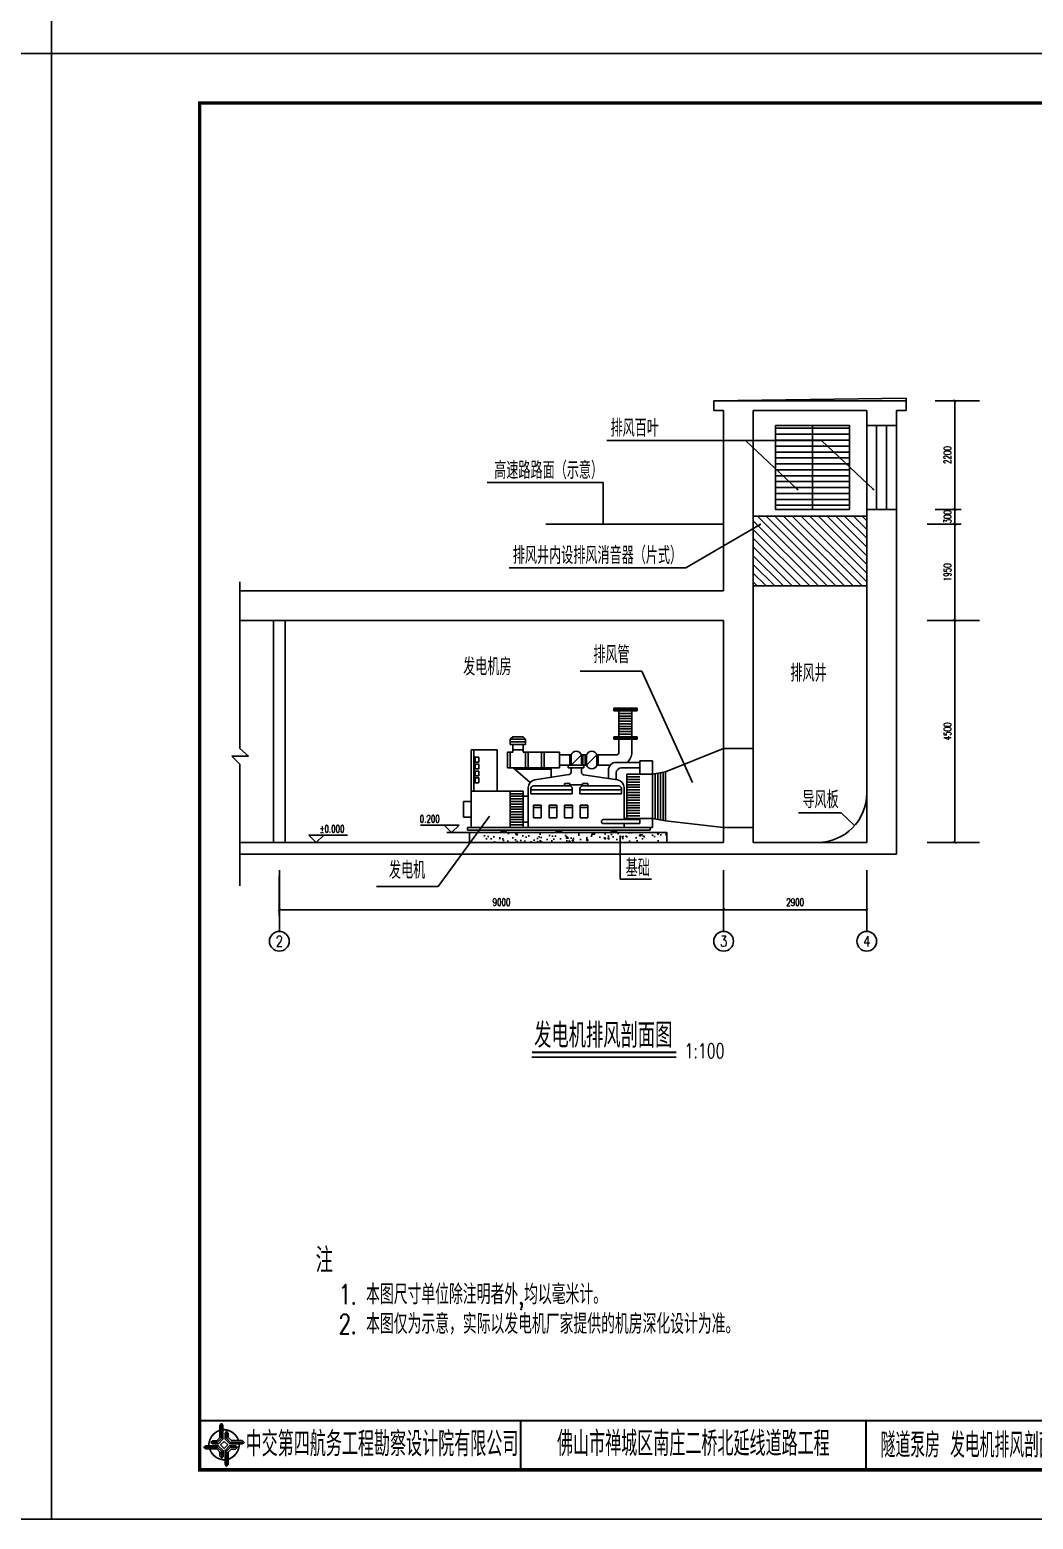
# Model space of a CAD drawing. Header units: millimetres. Extents: x 210068 to 672068, y -299976 to -107099.
# Drawn here: x 335626 to 355953, y -294192 to -264009 of the extents above; entities that cross this region are included whole.
import ezdxf
from ezdxf.enums import TextEntityAlignment as Align

# ---------------------------------------------------------------- set-up
doc = ezdxf.new("R2010")
doc.units = ezdxf.units.MM
doc.header["$LTSCALE"] = 1000
doc.header["$MEASUREMENT"] = 0
for name, color, linetype in [('1', 1, 'Continuous'), ('AXIS', 6, 'Continuous'), ('AXIS_TEXT', 7, 'Continuous'), ('DIM_ELEV', 3, 'Continuous'), ('DIM_LEAD', 3, 'Continuous'), ('E-SYST-DIM', 3, 'Continuous'), ('E-TEXT-PLAN', 7, 'Continuous'), ('electrical text', 3, 'Continuous'), ('PUB_DIM', 3, 'Continuous'), ('PUB_TEXT', 7, 'Continuous'), ('WALL', 9, 'Continuous'), ('WINDOW', 4, 'Continuous'), ('图框', 7, 'Continuous'), ('文字', 7, 'Continuous'), ('电气设备布置', 4, 'Continuous'), ('设备', 201, 'Continuous')]:
    doc.layers.add(name, color=color, linetype=linetype)
doc.styles.add('_TCH_AXIS', font='COMPLEX', dxfattribs={"bigfont": 'GBCBIG'})
doc.styles.add('_TCH_DIM', font='SIMPLEX', dxfattribs={"width": 0.8, "height": 3.5, "bigfont": 'HZTXT'})
doc.styles.add('COMPLEX', font='COMPLEX')
doc.styles.add('DIM_FONT', font='SIMPLEX', dxfattribs={"width": 0.7, "bigfont": 'GBCBIG'})
doc.styles.get("Standard").update_dxf_attribs({"font": 'simplex1.shx', "width": 0.7, "bigfont": 'HZTXT.shx'})
doc.styles.add('四航院', font='simplex1.shx', dxfattribs={"width": 0.7, "height": 3.5, "bigfont": 'HZTXT.shx'})
doc.dimstyles.new('DIMN50', dxfattribs={"dimscale": 0.5, "dimtxt": 300, "dimasz": 100, "dimexe": 250, "dimexo": 300, "dimgap": 150, "dimtad": 1, "dimdec": 0, "dimzin": 0, "dimdsep": 46, "dimtxsty": 'DIM_FONT', "dimblk": 'ARCHTICK', "dimcen": 0.09, "dimclrt": 7, "dimazin": 2, "dimtfac": 1, "dimtdec": 0, "dimtix": 1, "dimtmove": 2, "dimatfit": 3, "dimldrblk": 'ARCHTICK', "dimfxl": 0, "dimtolj": 1, "dimtzin": 0, "dimarcsym": 0})

# ---------------------------------------------------------------- blocks, each defined once
blk = doc.blocks.new('tb')
at = {"lineweight": -3}
h = blk.add_hatch(color=256, dxfattribs=at)
h.paths.add_polyline_path([(-1.23, -0.13), (-3.78, -0.14), (-4.14, -0.41), (-1.4, -0.44), (-0.56, -1.24), (-0.54, -2.62), (-0.27, -2.2), (-0.26, -1.06)])
h.paths.add_polyline_path([(0.13, -1.08), (0.14, -3.86), (0.41, -4.26), (0.44, -1.24), (1.25, -0.43), (2.66, -0.43), (2.26, -0.16), (1.07, -0.15)])
h.paths.add_polyline_path([(1.08, 0.3), (3.62, 0.3), (4.02, 0.56), (1.25, 0.57), (0.43, 1.39), (0.43, 2.8), (0.16, 2.41), (0.15, 1.24)])
h.paths.add_polyline_path([(-0.28, 1.21), (-0.28, 3.99), (-0.56, 4.39), (-0.57, 1.41), (-1.38, 0.6), (-2.74, 0.56), (-2.33, 0.3), (-1.2, 0.29)])
for p, q in [((-0.56, 4.39), (-0.57, 1.41)), ((-1.38, 0.6), (-2.74, 0.56)), ((-0.57, 1.41), (-1.38, 0.6)), ((0.43, 2.8), (0.43, 1.39)), ((0.43, 1.39), (1.25, 0.57)), ((1.25, 0.57), (4.02, 0.56)), ((-4.14, -0.41), (-1.4, -0.44)), ((-1.4, -0.44), (-0.56, -1.24)), ((-0.56, -1.24), (-0.54, -2.62)), ((0.41, -4.26), (0.44, -1.24)), ((0.44, -1.24), (1.25, -0.43)), ((1.25, -0.43), (2.66, -0.43))]:
    blk.add_line(p, q, dxfattribs=at)
at = {"lineweight": -3, "const_width": 0.35, "flags": 128}
for points in [[(-0.9, 3.02, 0.324167), (-3.16, -0.14)], [(2.88, 0.92, 0.324403), (-0.24, 3.15)], [(0.75, -2.86, 0.325418), (3.02, 0.26)], [(-2.98, -0.76, 0.322976), (0.14, -2.98)]]:
    blk.add_lwpolyline(points, format="xyb", dxfattribs=at)
at = {"lineweight": -3, "flags": 128}
for points in [[(-0.9, 3.99), (-0.9, 1.58), (-1.53, 0.91), (-2.34, 0.91), (-2.74, 0.56), (-2.33, 0.3), (-1.2, 0.29), (-0.28, 1.21), (-0.28, 3.99), (-0.56, 4.39)], [(-0.04, 0.77), (0.68, 0.04), (-0.04, -0.69), (-0.77, 0.05)], [(3.62, 0.92), (1.43, 0.92), (0.77, 1.54), (0.77, 2.38), (0.43, 2.8), (0.16, 2.41), (0.15, 1.24), (1.08, 0.3), (3.62, 0.3), (4.02, 0.56)], [(-3.73, -0.76), (-1.54, -0.76), (-0.89, -1.39), (-0.89, -2.21), (-0.54, -2.62), (-0.27, -2.2), (-0.26, -1.06), (-1.23, -0.13), (-3.78, -0.14), (-4.14, -0.41)], [(0.75, -3.85), (0.75, -1.43), (1.4, -0.78), (2.26, -0.78), (2.66, -0.43), (2.26, -0.16), (1.07, -0.15), (0.13, -1.08), (0.14, -3.86), (0.41, -4.26)]]:
    blk.add_lwpolyline(points, close=True, dxfattribs=at)
blk = doc.blocks.new('series')
at = {"width": 0.75}
for tag, height, p in [('页码', 4, (-35, -19)), ('图名', 5, (-220, -282)), ('图号', 5, (-20, -282))]:
    blk.add_attdef(tag, text='', height=height, dxfattribs=at).set_placement(p, align=Align.MIDDLE_CENTER)
blk = doc.blocks.new('_ArchTick')
at = {"color": 0, "linetype": 'ByBlock', "const_width": 0.4}
blk.add_lwpolyline([(-0.5, -0.5), (0.5, 0.5)], dxfattribs=at)
blk = doc.blocks.new('*D118')
at = {"layer": 'Defpoints', "color": 0}
for p in [(353819, -271528), (354366, -271528), (353819, -273728)]:
    blk.add_point(p, dxfattribs=at)
at = {"layer": 'PUB_DIM', "color": 0, "lineweight": -2}
for p, q in [((353969, -271528), (354491, -271528)), ((354366, -273728), (354366, -271528)), ((353969, -273728), (354491, -273728))]:
    blk.add_line(p, q, dxfattribs=at)
at = {"layer": 'PUB_DIM', "color": 0, "lineweight": -2, "xscale": 50, "yscale": 50, "zscale": 50}
for p, rotation in [((354366, -271528), 90), ((354366, -273728), 270)]:
    blk.add_blockref('_ArchTick', p, dxfattribs=dict(at, rotation=rotation))
at = {"layer": 'PUB_DIM', "color": 7, "insert": (354216, -272628), "char_height": 150, "attachment_point": 5, "rotation": 90, "style": 'DIM_FONT'}
blk.add_mtext('\\A1;2200', dxfattribs=at)
blk = doc.blocks.new('*D119')
at = {"layer": 'Defpoints', "color": 0}
for p in [(353819, -273728), (354366, -273728), (353819, -274028)]:
    blk.add_point(p, dxfattribs=at)
at = {"layer": 'PUB_DIM', "color": 0, "lineweight": -2}
for p, q in [((353969, -273728), (354491, -273728)), ((354366, -273728), (354366, -273678)), ((354366, -274028), (354366, -273728)), ((353969, -274028), (354491, -274028)), ((354366, -274028), (354366, -274078))]:
    blk.add_line(p, q, dxfattribs=at)
at = {"layer": 'PUB_DIM', "color": 0, "lineweight": -2, "xscale": 50, "yscale": 50, "zscale": 50}
for p, rotation in [((354366, -273728), 270), ((354366, -274028), 90)]:
    blk.add_blockref('_ArchTick', p, dxfattribs=dict(at, rotation=rotation))
at = {"layer": 'PUB_DIM', "color": 7, "insert": (354216, -273878), "char_height": 150, "attachment_point": 5, "rotation": 90, "style": 'DIM_FONT'}
blk.add_mtext('\\A1;300', dxfattribs=at)
blk = doc.blocks.new('*D120')
at = {"layer": 'Defpoints', "color": 0}
for p in [(340681, -281005), (349681, -281005), (349681, -281840)]:
    blk.add_point(p, dxfattribs=at)
at = {"layer": 'PUB_DIM', "color": 0, "lineweight": -2}
for p, q in [((340681, -281155), (340681, -281965)), ((349681, -281155), (349681, -281965)), ((340681, -281840), (349681, -281840))]:
    blk.add_line(p, q, dxfattribs=at)
at = {"layer": 'PUB_DIM', "color": 0, "lineweight": -2, "xscale": 50, "yscale": 50, "zscale": 50, "rotation": 180}
blk.add_blockref('_ArchTick', (340681, -281840), dxfattribs=at)
at = {"layer": 'PUB_DIM', "color": 0, "lineweight": -2, "xscale": 50, "yscale": 50, "zscale": 50}
blk.add_blockref('_ArchTick', (349681, -281840), dxfattribs=at)
at = {"layer": 'PUB_DIM', "color": 7, "insert": (345181, -281690), "char_height": 150, "attachment_point": 5, "style": 'DIM_FONT'}
blk.add_mtext('\\A1;9000', dxfattribs=at)
blk = doc.blocks.new('*D121')
at = {"layer": 'Defpoints', "color": 0}
for p in [(349681, -281005), (352581, -281005), (352581, -281840)]:
    blk.add_point(p, dxfattribs=at)
at = {"layer": 'PUB_DIM', "color": 0, "lineweight": -2}
for p, q in [((349681, -281155), (349681, -281965)), ((352581, -281155), (352581, -281965)), ((349681, -281840), (352581, -281840))]:
    blk.add_line(p, q, dxfattribs=at)
at = {"layer": 'PUB_DIM', "color": 0, "lineweight": -2, "xscale": 50, "yscale": 50, "zscale": 50, "rotation": 180}
blk.add_blockref('_ArchTick', (349681, -281840), dxfattribs=at)
at = {"layer": 'PUB_DIM', "color": 0, "lineweight": -2, "xscale": 50, "yscale": 50, "zscale": 50}
blk.add_blockref('_ArchTick', (352581, -281840), dxfattribs=at)
at = {"layer": 'PUB_DIM', "color": 7, "insert": (351131, -281690), "char_height": 150, "attachment_point": 5, "style": 'DIM_FONT'}
blk.add_mtext('\\A1;2900', dxfattribs=at)
blk = doc.blocks.new('*D122')
at = {"layer": 'Defpoints', "color": 0}
for p in [(353652, -274028), (354366, -274028), (353652, -275978)]:
    blk.add_point(p, dxfattribs=at)
at = {"layer": 'PUB_DIM', "color": 0, "lineweight": -2}
for p, q in [((353802, -274028), (354491, -274028)), ((354366, -275978), (354366, -274028)), ((353802, -275978), (354491, -275978))]:
    blk.add_line(p, q, dxfattribs=at)
at = {"layer": 'PUB_DIM', "color": 0, "lineweight": -2, "xscale": 50, "yscale": 50, "zscale": 50}
for p, rotation in [((354366, -274028), 90), ((354366, -275978), 270)]:
    blk.add_blockref('_ArchTick', p, dxfattribs=dict(at, rotation=rotation))
at = {"layer": 'PUB_DIM', "color": 7, "insert": (354216, -275003), "char_height": 150, "attachment_point": 5, "rotation": 90, "style": 'DIM_FONT'}
blk.add_mtext('\\A1;1950', dxfattribs=at)
blk = doc.blocks.new('*D123')
at = {"layer": 'Defpoints', "color": 0}
for p in [(353652, -275978), (354366, -275978), (353652, -280478)]:
    blk.add_point(p, dxfattribs=at)
at = {"layer": 'PUB_DIM', "color": 0, "lineweight": -2}
for p, q in [((353802, -275978), (354491, -275978)), ((354366, -280478), (354366, -275978)), ((353802, -280478), (354491, -280478))]:
    blk.add_line(p, q, dxfattribs=at)
at = {"layer": 'PUB_DIM', "color": 0, "lineweight": -2, "xscale": 50, "yscale": 50, "zscale": 50}
for p, rotation in [((354366, -275978), 90), ((354366, -280478), 270)]:
    blk.add_blockref('_ArchTick', p, dxfattribs=dict(at, rotation=rotation))
at = {"layer": 'PUB_DIM', "color": 7, "insert": (354216, -278228), "char_height": 150, "attachment_point": 5, "rotation": 90, "style": 'DIM_FONT'}
blk.add_mtext('\\A1;4500', dxfattribs=at)
blk = doc.blocks.new('_AXISO')
blk.add_circle((0, 0), 0.5)
at = {"layer": 'AXIS_TEXT', "style": 'COMPLEX', "width": 1.041667}
blk.add_attdef('A', text='', height=0.56, dxfattribs=at).set_placement((-0.25, -0.28), (0.25, -0.28), align=Align.FIT)
blk = doc.blocks.new('$WINLIB2D$00000001')
at = {"color": 0}
for points in [[(-0.5, 0.5), (-0.5, -0.5)], [(-0.5, 0.5), (0.5, 0.5)], [(0.5, -0.5), (0.5, 0.5)], [(0.5, 0.167), (-0.5, 0.167)], [(0.5, -0.167), (-0.5, -0.167)], [(-0.5, -0.5), (0.5, -0.5)]]:
    blk.add_lwpolyline(points, dxfattribs=at)

msp = doc.modelspace()

# ---------------------------------------------------------------- hatches: boundary and pattern name
h = msp.add_hatch()
h.set_pattern_fill('混凝土', color=256, scale=50, style=0)
h.set_pattern_definition([(130, (538076.4, -386192.15), (-358.6301, -31.37607), [37.5, -412.5]), (185, (538076.4, -386192.15), (69.37567, 376.09607), [30, -330]), (79.5486, (538046.5, -386194.76), (-289.2547, 344.71977), [31.8701, -350.57106]), (133.8158, (538076.4, -386092.15), (-533.6205, -82.7595), [56.25, -618.75]), (83.3644, (538031.93, -386099.04), (-467.3314, 487.0589), [47.8051, -525.8565]), (188.8158, (538076.4, -386092.15), (-467.331, 487.0593), [45, -495]), (159, (538026.4, -386117.15), (-298.45353, -201.30945), [37.5, -412.5]), (214, (538026.4, -386117.15), (-121.65767, 362.575), [30, -330]), (108.5486, (538001.53, -386133.92), (-420.1113, 161.26525), [31.8701, -350.57106]), (142.5, (538076.4, -386192.15), (-6.07993, 166.44693), [0, -326, 0, -335, 0, -331.25]), (172.5, (538076.4, -386192.15), (-131.53477, 197.20586), [0, -191, 0, -318.5, 0, -126.25]), (212.5, (538187.9, -386192.15), (-266.91122, -11.277436), [0, -125, 0, -390, 0, -517.5]), (222.5, (538237.9, -386192.15), (-291.59308, 50.0525), [0, -162.5, 0, -259, 0, -367.5])])
h.paths.add_polyline_path([(344831.4, -280278), (348531.4, -280278), (348531.4, -280478), (344831.4, -280478)])
at = {"layer": 'WINDOW'}
h = msp.add_hatch(dxfattribs=at)
h.set_pattern_fill('玻璃', color=256, scale=100, style=0)
h.set_pattern_definition([(0, (234086.02, -223245.78), (0, 120), [])])
h.paths.add_polyline_path([(350731.4, -273728), (351481.4, -273728), (351481.4, -272028), (350731.4, -272028)])
h.paths.add_polyline_path([(351481.4, -273728), (352231.4, -273728), (352231.4, -272028), (351481.4, -272028)])
at = {"layer": '电气设备布置'}
h = msp.add_hatch(dxfattribs=at)
h.set_pattern_fill('ANSI31', color=30, scale=1000, style=0)
h.set_pattern_definition([(135, (740623.05, -50355.71), (88.388348, 88.388348), [])])
h.paths.add_polyline_path([(352581.4, -275279.7), (350281.4, -275279.7), (350281.4, -273866.7), (352581.4, -273866.7)])

# ---------------------------------------------------------------- linework, layer by layer
for p, q in [((353381.4, -271527.7), (353381.4, -271477.7)), ((349681.4, -274028), (346079.2, -274028)), ((345797.5, -284829.9), (348722, -284829.9))]:
    msp.add_line(p, q)
for points in [[(336068.5, -264491.9), (336068.5, -234791.9), (294068.5, -234791.9), (294068.5, -264491.9)], [(378068.5, -264491.9), (378068.5, -234791.9), (336068.5, -234791.9), (336068.5, -264491.9)], [(336068.5, -294191.9), (336068.5, -264491.9), (294068.5, -264491.9), (294068.5, -294191.9)], [(378068.5, -294191.9), (378068.5, -264491.9), (336068.5, -264491.9), (336068.5, -294191.9)]]:
    msp.add_lwpolyline(points, close=True)
for points, const_width in [([(377068.5, -265491.9), (339068.5, -265491.9), (339068.5, -293191.9), (377068.5, -293191.9), (377068.5, -265491.9)], 70), ([(345797.5, -284729.9), (348722, -284729.9)], 40), ([(339068.5, -292191.9), (377068.5, -292191.9)], 40)]:
    msp.add_lwpolyline(points, dxfattribs=dict(const_width=const_width))
for points in [[(349481.4, -271527.7), (353381.4, -271477.7)], [(348531.4, -280478), (348531.4, -280278), (344531.4, -280278), (344531.4, -280478)]]:
    msp.add_lwpolyline(points)
at = {"layer": 'AXIS'}
for p, q in [((340681.4, -281040.2), (340681.4, -282279.9)), ((349681.4, -281040.2), (349681.4, -282279.9)), ((352581.4, -281040.2), (352581.4, -282279.9))]:
    msp.add_line(p, q, dxfattribs=at)
at = {"layer": 'DIM_ELEV'}
for p, q in [((354366.5, -271527.7), (354866.5, -271527.7)), ((354366.5, -275978), (354866.5, -275978)), ((341430, -280478), (341280, -280328)), ((341280, -280328), (342062.5, -280328)), ((341430, -280478), (341580, -280328)), ((344322, -280128), (343539.5, -280128)), ((344172, -280278), (344022, -280128)), ((344172, -280278), (344322, -280128)), ((354366.5, -280478), (354866.5, -280478))]:
    msp.add_line(p, q, dxfattribs=at)
at = {"layer": 'DIM_LEAD'}
for p, q in [((347587.2, -280353.9), (347587.2, -281220.6)), ((347587.2, -281220.6), (348222.2, -281220.6))]:
    msp.add_line(p, q, dxfattribs=at)
at = {"layer": 'DIM_LEAD', "const_width": 20}
for points in [[(351185.6, -273331.8, 1), (351171.1, -273318.1, 1)], [(352723.1, -273331.8, 1), (352708.5, -273318.1, 1)], [(347240.5, -274029.1, -1), (347240.5, -274009.1, -1)], [(350431.5, -274035.3, 1), (350411.8, -274031.7, 1)], [(347587.2, -280343.9, 1), (347587.2, -280363.9, 1)]]:
    msp.add_lwpolyline(points, format="xyb", close=True, dxfattribs=at)
at = {"layer": 'E-SYST-DIM'}
for p, q in [((346774.3, -277004.2), (348024.3, -277004.2)), ((348024.3, -277004.2), (349052.4, -279264.2)), ((343900.2, -281371.9), (344941.7, -279947.3)), ((351201.3, -279875.9), (352065.3, -279875.9)), ((352065.3, -279875.9), (352334.5, -280135.9)), ((342650.2, -281371.9), (343900.2, -281371.9))]:
    msp.add_line(p, q, dxfattribs=at)
at = {"layer": 'E-TEXT-PLAN', "color": 7, "ltscale": 1000}
msp.add_line((344531.4, -280278), (344073.8, -280278), dxfattribs=at)
at = {"layer": 'electrical text'}
for p, q in [((351662.3, -272331.3), (347315.6, -272331.3)), ((351178.3, -273325), (350124.9, -272331.3)), ((352715.8, -273325), (351662.3, -272331.3)), ((347240.5, -273186.1), (344888.4, -273186.1)), ((347240.5, -274019.1), (347240.5, -273186.1)), ((350421.7, -274033.5), (348913, -274909.3)), ((348913, -274909.3), (345335.9, -274909.3))]:
    msp.add_line(p, q, dxfattribs=at)
at = {"layer": 'PUB_TEXT', "ltscale": 250}
for p, q in [((339880, -275193.9), (339880, -278576.7)), ((339880, -278576.7), (340057.7, -278729.9)), ((340057.7, -278729.9), (339720.9, -278729.9)), ((339720.9, -278729.9), (339880, -278889.4)), ((339880, -278889.4), (339880, -281356.9))]:
    msp.add_line(p, q, dxfattribs=at)
at = {"layer": 'WALL'}
for p, q in [((349481.4, -271527.7), (349681.4, -271527.7)), ((349481.4, -271527.7), (349481.4, -271727.7)), ((349681.4, -271527.7), (352581.4, -271527.7)), ((352581.4, -271527.7), (353381.4, -271527.7)), ((353381.4, -271527.7), (353381.4, -271727.7)), ((349481.4, -271727.7), (349681.4, -271727.7)), ((349681.4, -271727.7), (349681.4, -273728)), ((350281.4, -271727.7), (352581.4, -271727.7)), ((350281.4, -273728), (350281.4, -271727.7)), ((352581.4, -271727.7), (352581.4, -272028)), ((353181.4, -272028), (353181.4, -271727.7)), ((353181.4, -271727.7), (353381.4, -271727.7)), ((352581.4, -272028), (353181.4, -272028)), ((349681.4, -273728), (349681.4, -275378)), ((350281.4, -275978), (350281.4, -273728)), ((353181.4, -273728), (352581.4, -273728)), ((352581.4, -273728), (352581.4, -280478)), ((353181.4, -280718), (353181.4, -273728)), ((340681.4, -275378), (339880, -275378)), ((349681.4, -275378), (340681.4, -275378)), ((340681.4, -275978), (339880, -275978)), ((340561.4, -275978), (340561.4, -280478)), ((349681.4, -275978), (340681.4, -275978)), ((340801.4, -275978), (340801.4, -280478)), ((349681.4, -275978), (349681.4, -278913)), ((350281.4, -278913), (350281.4, -275978)), ((349681.4, -279278), (349681.4, -280478)), ((350281.4, -280478), (350281.4, -279278)), ((339880, -280478), (349681.4, -280478)), ((340801.4, -280478), (340561.4, -280478)), ((350281.4, -280478), (352581.4, -280478)), ((339880, -280718), (349681.4, -280718)), ((349681.4, -280718), (353181.4, -280718))]:
    msp.add_line(p, q, dxfattribs=at)
at = {"layer": 'WINDOW'}
msp.add_line((351481.4, -272028), (351481.4, -273728), dxfattribs=at)
msp.add_lwpolyline([(350731.4, -272028), (352231.4, -272028), (352231.4, -273728), (350731.4, -273728)], close=True, dxfattribs=at)
at = {"layer": '图框', "const_width": 40}
for points in [[(345568.5, -292191.9), (345568.5, -293191.9)], [(352568.5, -293191.9), (352568.5, -292191.9)]]:
    msp.add_lwpolyline(points, dxfattribs=at)
at = {"layer": '电气设备布置'}
for p, q in [((347456.4, -277810.5), (347456.4, -277758)), ((347456.4, -277758), (347928.9, -277758)), ((347928.9, -277784.2), (347456.4, -277784.2)), ((347456.4, -277810.5), (347928.9, -277810.5)), ((347561.4, -278335.5), (347561.4, -277810.5)), ((347561.4, -277863), (347823.9, -277863)), ((347561.4, -277915.5), (347823.9, -277915.5)), ((347561.4, -277968), (347823.9, -277968)), ((347823.9, -278335.5), (347823.9, -277810.5)), ((347928.9, -277810.5), (347928.9, -277758)), ((347561.4, -278020.5), (347823.9, -278020.5)), ((347561.4, -278073), (347823.9, -278073)), ((347561.4, -278125.5), (347823.9, -278125.5)), ((347561.4, -278178), (347823.9, -278178)), ((347561.4, -278230.5), (347823.9, -278230.5)), ((347561.4, -278230.5), (347823.9, -278230.5)), ((345408.9, -278335.5), (345356.4, -278388)), ((345356.4, -278493), (345356.4, -278388)), ((345356.4, -278388), (345671.4, -278388)), ((345356.4, -278440.5), (345671.4, -278440.5)), ((345356.4, -278493), (345671.4, -278493)), ((345408.9, -278335.5), (345618.9, -278335.5)), ((345408.9, -278650.5), (345408.9, -278493)), ((345618.9, -278335.5), (345671.4, -278388)), ((345618.9, -278650.5), (345618.9, -278493)), ((345671.4, -278493), (345671.4, -278388)), ((347456.4, -278388), (347456.4, -278335.5)), ((347456.4, -278335.5), (347928.9, -278335.5)), ((347456.4, -278388), (347456.4, -278335.5)), ((347456.4, -278335.5), (347928.9, -278335.5)), ((347928.9, -278361.7), (347456.4, -278361.7)), ((347928.9, -278361.7), (347456.4, -278361.7)), ((347456.4, -278388), (347928.9, -278388)), ((347456.4, -278388), (347928.9, -278388)), ((347561.4, -278283), (347823.9, -278283)), ((347561.4, -278283), (347823.9, -278283)), ((347561.4, -278650.5), (347561.4, -278388)), ((347823.9, -278650.5), (347823.9, -278388)), ((347928.9, -278388), (347928.9, -278335.5)), ((347928.9, -278388), (347928.9, -278335.5)), ((344568.9, -278598), (345093.9, -278598)), ((344568.9, -280173), (344568.9, -278598)), ((344621.4, -279438), (344621.4, -278598)), ((344647.7, -278853), (344647.7, -278752.7)), ((345093.9, -279438), (345093.9, -278598)), ((345303.9, -278650.5), (345408.9, -278650.5)), ((345303.9, -278965.5), (345303.9, -278650.5)), ((345356.4, -278965.5), (345356.4, -278650.5)), ((345408.9, -278598), (345618.9, -278598)), ((345618.9, -278650.5), (346353.9, -278650.5)), ((345671.4, -278650.5), (345671.4, -278965.5)), ((345723.9, -278650.5), (345723.9, -278965.5)), ((345991.5, -278650.5), (345991.5, -278965.5)), ((346044, -278650.5), (346044, -278965.5)), ((346353.9, -278965.5), (346353.9, -278650.5)), ((346353.9, -278703), (346590.2, -278703)), ((346563.9, -278913), (346563.9, -278703)), ((346590.2, -278913), (346590.2, -278703)), ((346800.2, -278703), (346590.2, -278913)), ((346800.2, -278703), (346905.2, -278703)), ((346800.2, -278913), (346800.2, -278703)), ((346826.4, -278913), (346826.4, -278703)), ((346878.9, -278913), (346878.9, -278703)), ((346878.9, -278913), (346878.9, -278703)), ((346905.2, -278913), (346905.2, -278703)), ((347115.2, -278703), (346905.2, -278913)), ((347115.2, -278703), (347508.9, -278703)), ((347115.2, -278913), (347115.2, -278703)), ((347141.4, -278913), (347141.4, -278703)), ((347506, -278854.7), (347981.4, -278854.7)), ((347981.4, -278826.4), (348243.9, -278826.4)), ((347981.4, -279096.7), (347981.4, -278826.4)), ((348243.9, -280173), (348243.9, -278826.4)), ((344647.7, -278988.4), (344647.7, -278888.1)), ((344647.7, -279131), (344647.7, -279030.7)), ((344647.7, -279266.4), (344647.7, -279166.1)), ((345303.9, -278965.5), (346353.9, -278965.5)), ((345419.1, -278965.5), (345762.5, -279263.6)), ((345449.4, -278991.7), (346189.1, -278991.7)), ((346545.8, -279103.7), (345857.1, -279211.3)), ((346189.1, -278965.5), (346189.1, -279159.4)), ((346353.9, -278913), (346905.2, -278913)), ((346534.4, -278965.5), (346534.4, -278913)), ((346534.4, -278965.5), (346853, -278965.5)), ((346590.2, -278965.5), (346590.2, -279051.8)), ((346800.2, -278965.5), (346800.2, -279052.2)), ((346844.6, -279104.1), (347530.3, -279211.3)), ((346853, -278965.5), (346853, -278913)), ((347115.2, -278913), (347383.7, -278913)), ((347348.5, -279182.9), (347348.5, -279012.2)), ((347506, -279207.5), (347506, -279070.5)), ((347611, -278965.5), (347981.4, -278965.5)), ((347718.9, -279096.7), (348243.9, -279096.7)), ((347718.9, -279989.2), (347718.9, -279096.7)), ((347718.9, -279149.2), (347981.4, -279149.2)), ((348506.4, -279045.7), (348243.9, -279096.7)), ((348296.4, -279999.4), (348296.4, -279086.5)), ((348348.9, -280009.6), (348348.9, -279076.3)), ((348401.4, -280019.8), (348401.4, -279066.1)), ((348453.9, -280030.1), (348453.9, -279055.9)), ((348506.4, -280040.3), (348506.4, -279045.7)), ((344568.9, -279438), (345618.9, -279438)), ((345356.4, -280173), (345356.4, -279438)), ((345618.9, -280173), (345618.9, -279438)), ((345723.9, -280173), (345723.9, -279366.9)), ((345776.4, -279490.5), (345776.4, -279385.5)), ((345776.4, -279411.7), (346616.4, -279411.7)), ((345828.9, -279333), (346563.9, -279333)), ((346458.9, -279280.5), (346563.9, -279280.5)), ((346458.9, -279333), (346458.9, -279280.5)), ((346563.9, -279333), (346563.9, -279280.5)), ((346823.5, -279306.7), (346563.9, -279306.7)), ((346616.4, -279490.5), (346616.4, -279385.5)), ((346771, -279490.5), (346771, -279385.5)), ((347611, -279411.7), (346771, -279411.7)), ((346823.5, -279333), (346823.5, -279280.5)), ((346928.5, -279280.5), (346823.5, -279280.5)), ((347558.5, -279333), (346823.5, -279333)), ((346928.5, -279333), (346928.5, -279280.5)), ((347611, -279490.5), (347611, -279385.5)), ((347663.5, -280015.5), (347663.5, -279366.9)), ((347718.9, -279201.7), (347981.4, -279201.7)), ((347718.9, -279254.2), (347981.4, -279254.2)), ((347718.9, -279306.7), (347981.4, -279306.7)), ((347718.9, -279359.2), (347981.4, -279359.2)), ((347718.9, -279411.7), (347981.4, -279411.7)), ((347718.9, -279464.2), (347981.4, -279464.2)), ((344568.9, -279648), (344411.4, -279648)), ((344411.4, -279963), (344411.4, -279648)), ((345356.4, -279490.5), (345618.9, -279490.5)), ((345356.4, -279543), (345618.9, -279543)), ((345356.4, -279595.5), (345618.9, -279595.5)), ((345356.4, -279648), (345618.9, -279648)), ((345356.4, -279700.5), (345618.9, -279700.5)), ((345356.4, -279753), (345618.9, -279753)), ((345618.9, -279543), (345723.9, -279543)), ((345776.4, -279490.5), (346616.4, -279490.5)), ((345828.9, -279719.1), (345986.4, -279719.1)), ((345828.9, -279981.6), (345828.9, -279719.1)), ((345828.9, -279771.6), (345986.4, -279771.6)), ((345986.4, -279981.6), (345986.4, -279719.1)), ((346144.1, -279719.1), (346301.6, -279719.1)), ((346144.1, -279981.6), (346144.1, -279719.1)), ((346144.1, -279771.6), (346301.6, -279771.6)), ((346301.6, -279981.6), (346301.6, -279719.1)), ((346459.3, -279719.1), (346616.8, -279719.1)), ((346459.3, -279981.6), (346459.3, -279719.1)), ((346459.3, -279771.6), (346616.8, -279771.6)), ((346616.8, -279981.6), (346616.8, -279719.1)), ((347611, -279490.5), (346771, -279490.5)), ((346774.5, -279981.6), (346774.5, -279719.1)), ((346774.5, -279719.1), (346932, -279719.1)), ((346774.5, -279771.6), (346932, -279771.6)), ((346932, -279981.6), (346932, -279719.1)), ((347718.9, -279516.7), (347981.4, -279516.7)), ((347718.9, -279569.2), (347981.4, -279569.2)), ((347718.9, -279621.7), (347981.4, -279621.7)), ((347718.9, -279674.2), (347981.4, -279674.2)), ((347718.9, -279726.7), (347981.4, -279726.7)), ((347718.9, -279779.2), (347981.4, -279779.2)), ((344568.9, -279963), (344411.4, -279963)), ((345356.4, -279805.5), (345618.9, -279805.5)), ((345356.4, -279858), (345618.9, -279858)), ((345356.4, -279910.5), (345618.9, -279910.5)), ((345356.4, -279963), (345618.9, -279963)), ((345356.4, -280015.5), (345618.9, -280015.5)), ((345356.4, -280068), (345618.9, -280068)), ((345618.9, -280068), (345723.9, -280068)), ((345828.9, -279981.6), (345986.4, -279981.6)), ((346144.1, -279981.6), (346301.6, -279981.6)), ((346459.3, -279981.6), (346616.8, -279981.6)), ((346774.5, -279981.6), (346932, -279981.6)), ((347246.4, -280015.5), (347981.4, -280015.5)), ((347663.5, -279989.2), (348243.9, -279989.2)), ((347718.9, -279831.7), (347981.4, -279831.7)), ((347718.9, -279884.2), (347981.4, -279884.2)), ((347718.9, -279936.7), (347981.4, -279936.7)), ((347981.4, -280094.2), (347981.4, -280015.5)), ((348506.4, -280040.3), (348243.9, -279989.2)), ((344492.2, -280225.5), (344492.2, -280173)), ((344492.2, -280173), (348243.9, -280173)), ((344492.2, -280225.5), (348191.4, -280225.5)), ((345172.7, -280278), (345172.7, -280225.5)), ((345277.7, -280278), (345277.7, -280225.5)), ((345356.4, -280120.5), (345618.9, -280120.5)), ((346289.3, -280278), (346289.3, -280225.5)), ((346394.3, -280278), (346394.3, -280225.5)), ((347246.4, -280094.2), (347981.4, -280094.2)), ((347405.9, -280278), (347405.9, -280225.5)), ((347510.9, -280278), (347510.9, -280225.5)), ((347663.5, -280173), (347663.5, -280094.2)), ((348191.4, -280225.5), (348191.4, -280173))]:
    msp.add_line(p, q, dxfattribs=at)
at = {"layer": '电气设备布置', "color": 30}
for p, q in [((348506.4, -279045.7), (349681.4, -278573)), ((349681.4, -280173), (349681.4, -278573)), ((349681.4, -278573), (350281.4, -278573)), ((350281.4, -280173), (350281.4, -278573)), ((348506.4, -280040.3), (349681.4, -280173)), ((349681.4, -280173), (350281.4, -280173))]:
    msp.add_line(p, q, dxfattribs=at)
msp.add_lwpolyline([(352581.4, -275279.7), (350281.4, -275279.7), (350281.4, -273866.7), (352581.4, -273866.7)], close=True, dxfattribs=at)
at = {"layer": '电气设备布置'}
for points in [[(344621.4, -278752.7), (344722.7, -278752.7), (344722.7, -278853), (344621.4, -278853)], [(344621.4, -278888.1), (344722.7, -278888.1), (344722.7, -278988.4), (344621.4, -278988.4)], [(344621.4, -279030.7), (344722.7, -279030.7), (344722.7, -279131), (344621.4, -279131)], [(344621.4, -279166.1), (344722.7, -279166.1), (344722.7, -279266.4), (344621.4, -279266.4)]]:
    msp.add_lwpolyline(points, close=True, dxfattribs=at)
for centre, radius, start, end in [((346695.2, -278741.2), 111.7, 20.01316, 159.98684), ((347010.2, -278741.2), 111.7, 20.01316, 159.98684), ((347506, -279012.2), 157.5, 90, 180), ((347508.9, -278650.5), 52.5, 270, 0), ((347561.4, -278650.5), 262.5, 308.92696, 0), ((346537.7, -279051.8), 52.5, 278.88056, 0), ((346852.7, -279052.2), 52.5, 180, 261.11944), ((347010.2, -278874.7), 111.7, 200.01316, 339.98684), ((347611, -279070.5), 105, 90, 180), ((345881.4, -279366.9), 157.5, 98.88056, 180), ((345828.9, -279385.5), 52.5, 90, 180), ((346563.9, -279385.5), 52.5, 0, 90), ((346823.5, -279385.5), 52.5, 90, 180), ((347506, -279366.9), 157.5, 0, 81.11944), ((347558.5, -279385.5), 52.5, 0, 90), ((347246.4, -280054.8), 39.4, 90, 270)]:
    msp.add_arc(centre, radius, start, end, dxfattribs=at)
for points in [[(345172.7, -280225.5), (345172.7, -280278), (345277.7, -280225.5), (345277.7, -280278)], [(346289.3, -280225.5), (346289.3, -280278), (346394.3, -280225.5), (346394.3, -280278)], [(347510.9, -280225.5), (347510.9, -280278), (347405.9, -280225.5), (347405.9, -280278)]]:
    msp.add_solid(points, dxfattribs=at)
at = {"layer": '设备'}
msp.add_line((352581.4, -271727.7), (352581.4, -277016.8), dxfattribs=at)
at = {"layer": '设备', "color": 4}
msp.add_line((347025.3, -275378), (346202.5, -275378), dxfattribs=at)
at = {"layer": '设备'}
msp.add_arc((351581.4, -279478), 1000, 270, 0, dxfattribs=at)

# ---------------------------------------------------------------- block references
ref = msp.add_blockref('series', (378068.5, -264491.9), dxfattribs=dict(xscale=100, yscale=100, zscale=100))
ref.add_attrib('页码', '第  6  页    共  19  页', dxfattribs={"height": 400, "width": 0.75}).set_placement((374568.5, -266391.9), align=Align.MIDDLE_CENTER)
ref.add_attrib('图名', '隧道泵房 发电机排风剖面图 发电机排烟剖面图', dxfattribs={"height": 500, "width": 0.6}).set_placement((356068.5, -292691.9), align=Align.MIDDLE_CENTER)
ref.add_attrib('图号', 'S5-DQ-01-6', dxfattribs={"height": 480, "width": 0.5}).set_placement((376068.5, -292691.9), align=Align.MIDDLE_CENTER)
at = {"lineweight": -3, "xscale": 100, "yscale": 100, "zscale": 100}
msp.add_blockref('tb', (339568, -292691.4), dxfattribs=at)
at = {"layer": 'AXIS'}
ref = msp.add_blockref('_AXISO', (340681.4, -282479.9), dxfattribs=dict(at, xscale=400, yscale=400, zscale=400))
ref.add_attrib('A', '2', dxfattribs={"layer": 'AXIS_TEXT', "height": 219.2, "style": '_TCH_AXIS'}).set_placement((340608.4, -282589.4), (340754.5, -282589.4), align=Align.FIT)
ref = msp.add_blockref('_AXISO', (349681.4, -282479.9), dxfattribs=dict(at, xscale=400, yscale=400, zscale=400))
ref.add_attrib('A', '3', dxfattribs={"layer": 'AXIS_TEXT', "height": 219.2, "style": '_TCH_AXIS'}).set_placement((349608.4, -282589.4), (349754.5, -282589.4), align=Align.FIT)
ref = msp.add_blockref('_AXISO', (352581.4, -282479.9), dxfattribs=dict(at, xscale=400, yscale=400, zscale=400))
ref.add_attrib('A', '4', dxfattribs={"layer": 'AXIS_TEXT', "height": 208.3, "style": '_TCH_AXIS'}).set_placement((352502.1, -282584), (352660.8, -282584), align=Align.FIT)
at = {"layer": 'WINDOW', "xscale": -1700, "yscale": -600, "zscale": -1700, "rotation": 89.99998318330756}
msp.add_blockref('$WINLIB2D$00000001', (352881.4, -272878), dxfattribs=at)

# ---------------------------------------------------------------- texts
at = {"layer": '1', "color": 0, "linetype": 'Continuous', "style": '四航院', "width": 0.7}
msp.add_text('发电机排风剖面图', height=500, dxfattribs=at).set_placement((345842.5, -284637.5))
at = {"layer": 'E-TEXT-PLAN', "linetype": 'Continuous', "style": '四航院', "width": 0.7}
for s, height, p in [('注', 500, (341417, -289195.1)), ('1. 本图尺寸单位除注明者外,均以毫米计。', 400, (341887.2, -289835.3)), ('2. 本图仅为示意，实际以发电机厂家提供的机房深化设计为准。', 400, (341887.2, -290435.3))]:
    msp.add_text(s, height=height, dxfattribs=at).set_placement(p)
at = {"layer": 'electrical text', "width": 0.7}
for s, p in [('排风百叶', (347390.6, -272256.3)), ('高速路路面（示意）', (345034.4, -273111.1)), ('排风井内设排风消音器（片式）', (345410.9, -274834.3)), ('排风管', (347041.5, -276845.3)), ('发电机房', (344404.9, -277091.3)), ('排风井', (351035.1, -277220.1)), ('导风板', (351277.7, -279784.7)), ('发电机', (342901.9, -281213)), ('基础', (347698.2, -281168.1))]:
    msp.add_text(s, height=350, dxfattribs=at).set_placement(p)
at = {"layer": 'PUB_TEXT', "style": '_TCH_DIM', "width": 0.705882}
for s, p in [('0.200', (343524.5, -280075.5)), ('%%P0.000', (341497.5, -280275.5))]:
    msp.add_text(s, height=148.75, dxfattribs=at).set_placement(p)
at = {"layer": '图框', "width": 0.65}
for s, p in [('中交第四航务工程勘察设计院有限公司', (342761.6, -292667.1)), ('佛山市禅城区南庄二桥北延线道路工程', (349068.5, -292660.4))]:
    msp.add_text(s, height=500, dxfattribs=at).set_placement(p, align=Align.MIDDLE_CENTER)
at = {"layer": '文字', "width": 0.7}
msp.add_text('1:100', height=300, dxfattribs=at).set_placement((349293.4, -284700), align=Align.MIDDLE_CENTER)

# ---------------------------------------------------------------- dimensions: what is measured, and where the dimension line sits
at = {"layer": 'PUB_DIM'}
for p1, p2, distance, picture, middle in [((353819.2, -273728), (353819.2, -271527.7), -547.2, '*D118', (354216.5, -272627.8)), ((353819.2, -274028), (353819.2, -273728), -547.2, '*D119', (354216.5, -273878)), ((353652.1, -275978), (353652.1, -274028), -714.3, '*D122', (354216.5, -275003)), ((353652.1, -280478), (353652.1, -275978), -714.3, '*D123', (354216.5, -278228)), ((340681.4, -281005), (349681.4, -281005), -835.4, '*D120', (345181.4, -281690.5)), ((349681.4, -281005), (352581.4, -281005), -835.4, '*D121', (351131.4, -281690.5))]:
    dim = msp.add_aligned_dim(p1=p1, p2=p2, distance=distance, dimstyle='DIMN50', dxfattribs=at)
    dim.commit()
    dim.dimension.update_dxf_attribs({"geometry": picture, "text_midpoint": middle})

doc.saveas('drawing.dxf')
